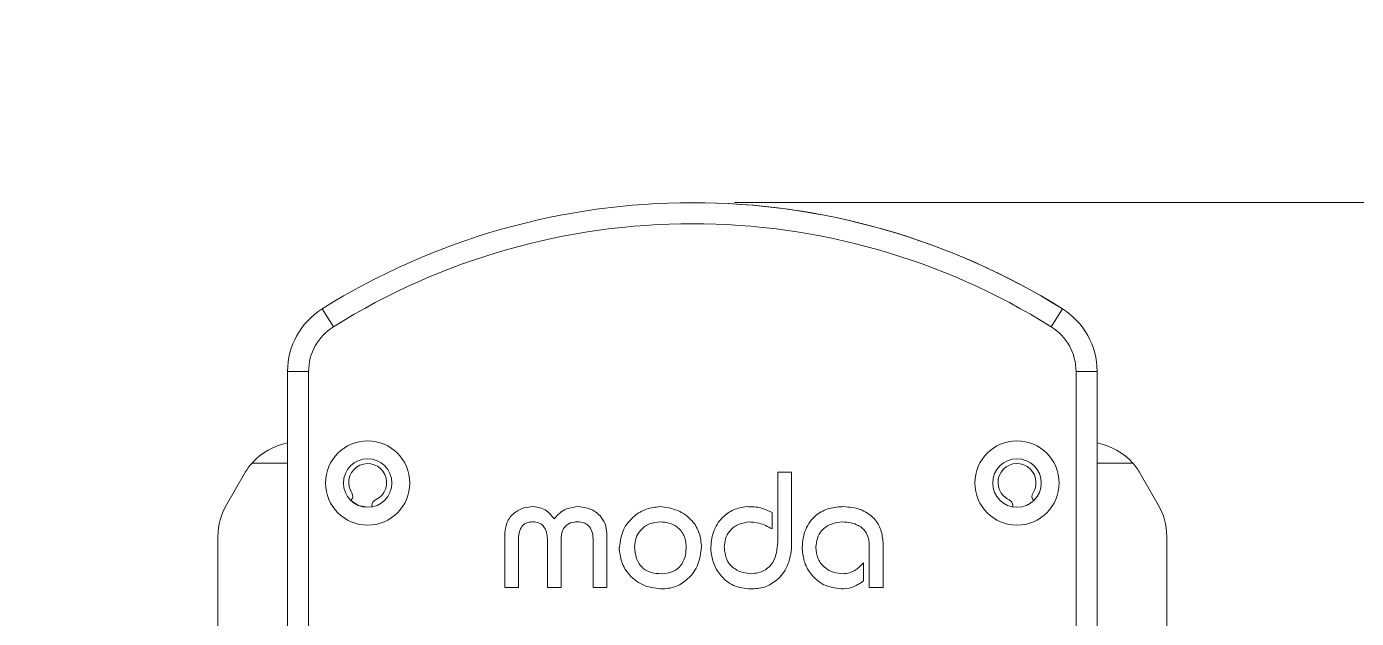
# Model space of a CAD drawing. Header units: inches. Extents: x 0.54 to 10.46, y 0.74 to 7.76.
# Drawn here: x 7.881 to 8.985, y 5.358 to 5.849 of the extents above; entities that cross this region are included whole.
import ezdxf

# ---------------------------------------------------------------- set-up
doc = ezdxf.new("R2010")
doc.units = ezdxf.units.IN
doc.header["$MEASUREMENT"] = 0
doc.layers.add('BG', color=7, linetype='Continuous')
doc.layers.add('MCG-INT-4FT', color=7, linetype='Continuous')

# ---------------------------------------------------------------- blocks, each defined once
blk = doc.blocks.new('block 2')
at = {"layer": 'BG', "true_color": 0xffffff}
h = blk.add_hatch(color=7, dxfattribs=at)
h.dxf.hatch_style = 2
edge = h.paths.add_edge_path()
edge.add_spline(control_points=[(10.296, 0.9061), (10.296, 0.9061), (0.8711, 0.9061), (0.8711, 0.9061), (0.8702, 0.9061), (0.8694, 0.9069), (0.8694, 0.9079), (0.8694, 0.9079), (0.8694, 7.5922), (0.8694, 7.5922), (0.8694, 7.5931), (0.8702, 7.5939), (0.8711, 7.5939), (0.8711, 7.5939), (10.296, 7.5939), (10.296, 7.5939), (10.297, 7.5939), (10.2977, 7.5931), (10.2977, 7.5922), (10.2977, 7.5922), (10.2977, 0.9079), (10.2977, 0.9079), (10.2977, 0.9069), (10.297, 0.9061), (10.296, 0.9061)], knot_values=[0, 0, 0, 0, 1, 1, 1, 2, 2, 2, 3, 3, 3, 4, 4, 4, 5, 5, 5, 6, 6, 6, 7, 7, 7, 8, 8, 8, 8], degree=3, periodic=1)
h.paths.add_polyline_path([(0.8729, 0.9096), (10.2943, 0.9096), (10.2943, 7.5904), (0.8729, 7.5904)])
at = {"layer": 'BG', "lineweight": 0}
blk.add_open_spline([(10.296, 0.9061), (10.296, 0.9061), (0.8711, 0.9061), (0.8711, 0.9061), (0.8702, 0.9061), (0.8694, 0.9069), (0.8694, 0.9079), (0.8694, 0.9079), (0.8694, 7.5922), (0.8694, 7.5922), (0.8694, 7.5931), (0.8702, 7.5939), (0.8711, 7.5939), (0.8711, 7.5939), (10.296, 7.5939), (10.296, 7.5939), (10.297, 7.5939), (10.2977, 7.5931), (10.2977, 7.5922), (10.2977, 7.5922), (10.2977, 0.9079), (10.2977, 0.9079), (10.2977, 0.9069), (10.297, 0.9061), (10.296, 0.9061)], degree=3, knots=[0, 0, 0, 0, 1, 1, 1, 2, 2, 2, 3, 3, 3, 4, 4, 4, 5, 5, 5, 6, 6, 6, 7, 7, 7, 8, 8, 8, 8], dxfattribs=at)
blk = doc.blocks.new('block 62')
at = {"layer": 'BG', "true_color": 0xffffff}
h = blk.add_hatch(color=7, dxfattribs=at)
h.dxf.hatch_style = 2
edge = h.paths.add_edge_path()
edge.add_spline(control_points=[(10.4631, 0.739), (10.4631, 0.739), (0.5369, 0.739), (0.5369, 0.739), (0.5359, 0.739), (0.5352, 0.7398), (0.5352, 0.7407), (0.5352, 0.7407), (0.5352, 7.7593), (0.5352, 7.7593), (0.5352, 7.7602), (0.5359, 7.761), (0.5369, 7.761), (0.5369, 7.761), (10.4631, 7.761), (10.4631, 7.761), (10.4641, 7.761), (10.4648, 7.7602), (10.4648, 7.7593), (10.4648, 7.7593), (10.4648, 0.7407), (10.4648, 0.7407), (10.4648, 0.7398), (10.4641, 0.739), (10.4631, 0.739)], knot_values=[0, 0, 0, 0, 1, 1, 1, 2, 2, 2, 3, 3, 3, 4, 4, 4, 5, 5, 5, 6, 6, 6, 7, 7, 7, 8, 8, 8, 8], degree=3, periodic=1)
h.paths.add_polyline_path([(0.5386, 0.7425), (10.4614, 0.7425), (10.4614, 7.7575), (0.5386, 7.7575)])
at = {"layer": 'BG', "lineweight": 0}
blk.add_open_spline([(10.4631, 0.739), (10.4631, 0.739), (0.5369, 0.739), (0.5369, 0.739), (0.5359, 0.739), (0.5352, 0.7398), (0.5352, 0.7407), (0.5352, 0.7407), (0.5352, 7.7593), (0.5352, 7.7593), (0.5352, 7.7602), (0.5359, 7.761), (0.5369, 7.761), (0.5369, 7.761), (10.4631, 7.761), (10.4631, 7.761), (10.4641, 7.761), (10.4648, 7.7602), (10.4648, 7.7593), (10.4648, 7.7593), (10.4648, 0.7407), (10.4648, 0.7407), (10.4648, 0.7398), (10.4641, 0.739), (10.4631, 0.739)], degree=3, knots=[0, 0, 0, 0, 1, 1, 1, 2, 2, 2, 3, 3, 3, 4, 4, 4, 5, 5, 5, 6, 6, 6, 7, 7, 7, 8, 8, 8, 8], dxfattribs=at)
blk = doc.blocks.new('block 148')
at = {"layer": 'MCG-INT-4FT', "color": 7, "lineweight": 5, "true_color": 0xffffff}
blk.add_lwpolyline([(8.7695, 5.4868), (8.799, 5.4868)], dxfattribs=at)
blk = doc.blocks.new('block 149')
at = {"layer": 'MCG-INT-4FT', "color": 7, "lineweight": 5, "true_color": 0xffffff}
blk.add_open_spline([(8.8053, 5.478), (8.8035, 5.4812), (8.8014, 5.4841), (8.799, 5.4868)], degree=3, dxfattribs=at)
blk = doc.blocks.new('block 150')
at = {"layer": 'MCG-INT-4FT', "color": 7, "lineweight": 5, "true_color": 0xffffff}
blk.add_lwpolyline([(8.8053, 5.478), (8.8202, 5.4522)], dxfattribs=at)
blk = doc.blocks.new('block 151')
at = {"layer": 'MCG-INT-4FT', "color": 7, "lineweight": 5, "true_color": 0xffffff}
blk.add_open_spline([(8.8272, 5.426), (8.8272, 5.4352), (8.8248, 5.4443), (8.8202, 5.4522)], degree=3, dxfattribs=at)
blk = doc.blocks.new('block 152')
at = {"layer": 'MCG-INT-4FT', "color": 7, "lineweight": 5, "true_color": 0xffffff}
blk.add_lwpolyline([(8.8272, 5.426), (8.8272, 5.1799)], dxfattribs=at)
blk = doc.blocks.new('block 155')
at = {"layer": 'MCG-INT-4FT', "color": 7, "lineweight": 5, "true_color": 0xffffff}
blk.add_lwpolyline([(8.0401, 5.1799), (8.0401, 5.426)], dxfattribs=at)
blk = doc.blocks.new('block 156')
at = {"layer": 'MCG-INT-4FT', "color": 7, "lineweight": 5, "true_color": 0xffffff}
blk.add_open_spline([(8.0472, 5.4522), (8.0426, 5.4443), (8.0401, 5.4352), (8.0401, 5.426)], degree=3, dxfattribs=at)
blk = doc.blocks.new('block 157')
at = {"layer": 'MCG-INT-4FT', "color": 7, "lineweight": 5, "true_color": 0xffffff}
blk.add_lwpolyline([(8.0472, 5.4522), (8.062, 5.478)], dxfattribs=at)
blk = doc.blocks.new('block 158')
at = {"layer": 'MCG-INT-4FT', "color": 7, "lineweight": 5, "true_color": 0xffffff}
blk.add_open_spline([(8.0684, 5.4868), (8.066, 5.4841), (8.0639, 5.4812), (8.062, 5.478)], degree=3, dxfattribs=at)
blk = doc.blocks.new('block 159')
at = {"layer": 'MCG-INT-4FT', "color": 7, "lineweight": 5, "true_color": 0xffffff}
blk.add_lwpolyline([(8.0684, 5.4868), (8.0979, 5.4868)], dxfattribs=at)
blk = doc.blocks.new('block 160')
at = {"layer": 'MCG-INT-4FT', "color": 7, "lineweight": 5, "true_color": 0xffffff}
blk.add_open_spline([(8.799, 5.4868), (8.7912, 5.4954), (8.7809, 5.5012), (8.7695, 5.5034)], degree=3, dxfattribs=at)
blk = doc.blocks.new('block 161')
at = {"layer": 'MCG-INT-4FT', "color": 7, "lineweight": 5, "true_color": 0xffffff}
blk.add_open_spline([(8.0979, 5.5034), (8.0865, 5.5012), (8.0761, 5.4954), (8.0684, 5.4868)], degree=3, dxfattribs=at)
blk = doc.blocks.new('block 326')
at = {"layer": 'MCG-INT-4FT', "color": 7, "lineweight": 5, "true_color": 0xffffff}
blk.add_lwpolyline([(8.5805, 5.3835), (8.5805, 5.4207)], dxfattribs=at)
blk = doc.blocks.new('block 327')
at = {"layer": 'MCG-INT-4FT', "color": 7, "lineweight": 5, "true_color": 0xffffff}
blk.add_open_spline([(8.5805, 5.4207), (8.5799, 5.4236), (8.5793, 5.4265), (8.5779, 5.4289), (8.5764, 5.4314), (8.5741, 5.4335), (8.5715, 5.4349), (8.5675, 5.437), (8.5629, 5.4375), (8.5583, 5.438)], degree=3, knots=[0, 0, 0, 0, 1, 1, 1, 2, 2, 2, 3, 3, 3, 3], dxfattribs=at)
blk = doc.blocks.new('block 328')
at = {"layer": 'MCG-INT-4FT', "color": 7, "lineweight": 5, "true_color": 0xffffff}
blk.add_open_spline([(8.5362, 5.417), (8.5365, 5.4137), (8.5368, 5.4104), (8.5381, 5.4074), (8.5393, 5.4045), (8.5415, 5.4018), (8.5441, 5.3998), (8.5461, 5.3982), (8.5484, 5.3969), (8.5508, 5.3962), (8.5532, 5.3954), (8.5558, 5.3952), (8.5584, 5.3949)], degree=3, knots=[0, 0, 0, 0, 1, 1, 1, 2, 2, 2, 3, 3, 3, 4, 4, 4, 4], dxfattribs=at)
blk = doc.blocks.new('block 329')
at = {"layer": 'MCG-INT-4FT', "color": 7, "lineweight": 5, "true_color": 0xffffff}
blk.add_open_spline([(8.5584, 5.3949), (8.5603, 5.3951), (8.5622, 5.3952), (8.564, 5.3957), (8.5658, 5.3962), (8.5676, 5.3971), (8.5691, 5.3981), (8.5716, 5.3998), (8.5737, 5.4019), (8.5757, 5.4041)], degree=3, knots=[0, 0, 0, 0, 1, 1, 1, 2, 2, 2, 3, 3, 3, 3], dxfattribs=at)
blk = doc.blocks.new('block 330')
at = {"layer": 'MCG-INT-4FT', "color": 7, "lineweight": 5, "true_color": 0xffffff}
blk.add_lwpolyline([(8.5757, 5.4041), (8.5757, 5.389)], dxfattribs=at)
blk = doc.blocks.new('block 331')
at = {"layer": 'MCG-INT-4FT', "color": 7, "lineweight": 5, "true_color": 0xffffff}
blk.add_open_spline([(8.5757, 5.389), (8.5726, 5.3869), (8.5694, 5.3847), (8.5659, 5.3836), (8.5631, 5.3827), (8.5601, 5.3825), (8.5571, 5.3823)], degree=3, knots=[0, 0, 0, 0, 1, 1, 1, 2, 2, 2, 2], dxfattribs=at)
blk = doc.blocks.new('block 332')
at = {"layer": 'MCG-INT-4FT', "color": 7, "lineweight": 5, "true_color": 0xffffff}
blk.add_open_spline([(8.5571, 5.3823), (8.5522, 5.383), (8.5473, 5.3837), (8.5429, 5.3858), (8.5386, 5.3879), (8.5348, 5.3913), (8.5318, 5.3953), (8.5294, 5.3984), (8.5275, 5.4019), (8.5265, 5.4055), (8.5254, 5.4092), (8.5251, 5.4131), (8.5248, 5.417)], degree=3, knots=[0, 0, 0, 0, 1, 1, 1, 2, 2, 2, 3, 3, 3, 4, 4, 4, 4], dxfattribs=at)
blk = doc.blocks.new('block 333')
at = {"layer": 'MCG-INT-4FT', "color": 7, "lineweight": 5, "true_color": 0xffffff}
blk.add_open_spline([(8.5248, 5.417), (8.5253, 5.4221), (8.5258, 5.4271), (8.5277, 5.4317), (8.5296, 5.4363), (8.5328, 5.4405), (8.5368, 5.4437), (8.54, 5.4461), (8.5436, 5.448), (8.5474, 5.4491), (8.5511, 5.4501), (8.5551, 5.4504), (8.5591, 5.4506)], degree=3, knots=[0, 0, 0, 0, 1, 1, 1, 2, 2, 2, 3, 3, 3, 4, 4, 4, 4], dxfattribs=at)
blk = doc.blocks.new('block 334')
at = {"layer": 'MCG-INT-4FT', "color": 7, "lineweight": 5, "true_color": 0xffffff}
blk.add_open_spline([(8.5591, 5.4506), (8.5638, 5.4502), (8.5685, 5.4498), (8.5728, 5.4483), (8.5772, 5.4468), (8.5812, 5.4441), (8.5844, 5.4407), (8.5869, 5.4379), (8.5889, 5.4347), (8.59, 5.4313), (8.5912, 5.4278), (8.5915, 5.4242), (8.5919, 5.4205)], degree=3, knots=[0, 0, 0, 0, 1, 1, 1, 2, 2, 2, 3, 3, 3, 4, 4, 4, 4], dxfattribs=at)
blk = doc.blocks.new('block 335')
at = {"layer": 'MCG-INT-4FT', "color": 7, "lineweight": 5, "true_color": 0xffffff}
blk.add_lwpolyline([(8.5919, 5.4205), (8.5919, 5.3835)], dxfattribs=at)
blk = doc.blocks.new('block 336')
at = {"layer": 'MCG-INT-4FT', "color": 7, "lineweight": 5, "true_color": 0xffffff}
blk.add_lwpolyline([(8.5919, 5.3835), (8.5805, 5.3835)], dxfattribs=at)
blk = doc.blocks.new('block 337')
at = {"layer": 'MCG-INT-4FT', "color": 7, "lineweight": 5, "true_color": 0xffffff}
blk.add_open_spline([(8.5583, 5.438), (8.5551, 5.4376), (8.5519, 5.4372), (8.549, 5.4361), (8.546, 5.435), (8.5433, 5.4331), (8.5412, 5.4308), (8.5395, 5.4289), (8.5381, 5.4267), (8.5374, 5.4243), (8.5366, 5.422), (8.5364, 5.4195), (8.5362, 5.417)], degree=3, knots=[0, 0, 0, 0, 1, 1, 1, 2, 2, 2, 3, 3, 3, 4, 4, 4, 4], dxfattribs=at)
blk = doc.blocks.new('block 338')
at = {"layer": 'MCG-INT-4FT', "color": 7, "lineweight": 5, "true_color": 0xffffff}
blk.add_open_spline([(8.5159, 5.4152), (8.5151, 5.4103), (8.5143, 5.4055), (8.5123, 5.4011), (8.5104, 5.3967), (8.5072, 5.3927), (8.5034, 5.3896), (8.5004, 5.3871), (8.497, 5.3851), (8.4934, 5.3839), (8.4898, 5.3828), (8.4859, 5.3825), (8.482, 5.3823)], degree=3, knots=[0, 0, 0, 0, 1, 1, 1, 2, 2, 2, 3, 3, 3, 4, 4, 4, 4], dxfattribs=at)
blk = doc.blocks.new('block 339')
at = {"layer": 'MCG-INT-4FT', "color": 7, "lineweight": 5, "true_color": 0xffffff}
blk.add_open_spline([(8.482, 5.3823), (8.4772, 5.3828), (8.4723, 5.3834), (8.4679, 5.3853), (8.4636, 5.3872), (8.4597, 5.3904), (8.4567, 5.3942), (8.4543, 5.3972), (8.4524, 5.4006), (8.4512, 5.4042), (8.45, 5.4077), (8.4494, 5.4115), (8.4489, 5.4153)], degree=3, knots=[0, 0, 0, 0, 1, 1, 1, 2, 2, 2, 3, 3, 3, 4, 4, 4, 4], dxfattribs=at)
blk = doc.blocks.new('block 340')
at = {"layer": 'MCG-INT-4FT', "color": 7, "lineweight": 5, "true_color": 0xffffff}
blk.add_open_spline([(8.4489, 5.4153), (8.4492, 5.4201), (8.4496, 5.4249), (8.4511, 5.4294), (8.4527, 5.4339), (8.4553, 5.438), (8.4587, 5.4415), (8.4614, 5.4442), (8.4645, 5.4465), (8.4679, 5.4479), (8.4713, 5.4494), (8.475, 5.45), (8.4788, 5.4506)], degree=3, knots=[0, 0, 0, 0, 1, 1, 1, 2, 2, 2, 3, 3, 3, 4, 4, 4, 4], dxfattribs=at)
blk = doc.blocks.new('block 341')
at = {"layer": 'MCG-INT-4FT', "color": 7, "lineweight": 5, "true_color": 0xffffff}
blk.add_open_spline([(8.4788, 5.4506), (8.4829, 5.4505), (8.4871, 5.4505), (8.491, 5.4494), (8.494, 5.4485), (8.4969, 5.4471), (8.4998, 5.4457)], degree=3, knots=[0, 0, 0, 0, 1, 1, 1, 2, 2, 2, 2], dxfattribs=at)
blk = doc.blocks.new('block 342')
at = {"layer": 'MCG-INT-4FT', "color": 7, "lineweight": 5, "true_color": 0xffffff}
blk.add_lwpolyline([(8.4998, 5.4457), (8.4998, 5.4321)], dxfattribs=at)
blk = doc.blocks.new('block 343')
at = {"layer": 'MCG-INT-4FT', "color": 7, "lineweight": 5, "true_color": 0xffffff}
blk.add_open_spline([(8.4998, 5.4321), (8.4963, 5.434), (8.4928, 5.4359), (8.4891, 5.4368), (8.4861, 5.4376), (8.483, 5.4378), (8.4799, 5.438)], degree=3, knots=[0, 0, 0, 0, 1, 1, 1, 2, 2, 2, 2], dxfattribs=at)
blk = doc.blocks.new('block 344')
at = {"layer": 'MCG-INT-4FT', "color": 7, "lineweight": 5, "true_color": 0xffffff}
blk.add_open_spline([(8.4799, 5.438), (8.477, 5.4374), (8.4741, 5.4368), (8.4714, 5.4355), (8.4687, 5.4343), (8.4663, 5.4324), (8.4645, 5.43), (8.463, 5.4282), (8.4619, 5.4261), (8.4612, 5.4239), (8.4606, 5.4216), (8.4604, 5.4193), (8.4602, 5.417)], degree=3, knots=[0, 0, 0, 0, 1, 1, 1, 2, 2, 2, 3, 3, 3, 4, 4, 4, 4], dxfattribs=at)
blk = doc.blocks.new('block 345')
at = {"layer": 'MCG-INT-4FT', "color": 7, "lineweight": 5, "true_color": 0xffffff}
blk.add_open_spline([(8.4602, 5.417), (8.4603, 5.4164), (8.4603, 5.4159), (8.4603, 5.4154), (8.4603, 5.415), (8.4603, 5.4146), (8.4604, 5.4142)], degree=3, knots=[0, 0, 0, 0, 1, 1, 1, 2, 2, 2, 2], dxfattribs=at)
blk = doc.blocks.new('block 346')
at = {"layer": 'MCG-INT-4FT', "color": 7, "lineweight": 5, "true_color": 0xffffff}
blk.add_open_spline([(8.4604, 5.4142), (8.4609, 5.4112), (8.4615, 5.4081), (8.4629, 5.4055), (8.4643, 5.4028), (8.4666, 5.4005), (8.4691, 5.3989), (8.4712, 5.3975), (8.4734, 5.3965), (8.4757, 5.396), (8.478, 5.3954), (8.4804, 5.3951), (8.4828, 5.3949)], degree=3, knots=[0, 0, 0, 0, 1, 1, 1, 2, 2, 2, 3, 3, 3, 4, 4, 4, 4], dxfattribs=at)
blk = doc.blocks.new('block 347')
at = {"layer": 'MCG-INT-4FT', "color": 7, "lineweight": 5, "true_color": 0xffffff}
blk.add_open_spline([(8.4828, 5.3949), (8.4864, 5.3954), (8.49, 5.3959), (8.4931, 5.3975), (8.4962, 5.3991), (8.4988, 5.4018), (8.5006, 5.4049), (8.5034, 5.4097), (8.504, 5.4153), (8.5045, 5.421)], degree=3, knots=[0, 0, 0, 0, 1, 1, 1, 2, 2, 2, 3, 3, 3, 3], dxfattribs=at)
blk = doc.blocks.new('block 348')
at = {"layer": 'MCG-INT-4FT', "color": 7, "lineweight": 5, "true_color": 0xffffff}
blk.add_lwpolyline([(8.5045, 5.4791), (8.5159, 5.4791)], dxfattribs=at)
blk = doc.blocks.new('block 349')
at = {"layer": 'MCG-INT-4FT', "color": 7, "lineweight": 5, "true_color": 0xffffff}
blk.add_lwpolyline([(8.5045, 5.421), (8.5045, 5.4791)], dxfattribs=at)
blk = doc.blocks.new('block 350')
at = {"layer": 'MCG-INT-4FT', "color": 7, "lineweight": 5, "true_color": 0xffffff}
blk.add_lwpolyline([(8.5159, 5.4791), (8.5159, 5.4152)], dxfattribs=at)
blk = doc.blocks.new('block 351')
at = {"layer": 'MCG-INT-4FT', "color": 7, "lineweight": 5, "true_color": 0xffffff}
blk.add_open_spline([(8.3856, 5.4175), (8.3859, 5.4142), (8.3862, 5.4108), (8.3874, 5.4077), (8.3885, 5.4045), (8.3904, 5.4016), (8.3929, 5.3994), (8.3949, 5.3977), (8.3974, 5.3965), (8.3999, 5.3959), (8.4024, 5.3952), (8.4051, 5.3951), (8.4077, 5.3949)], degree=3, knots=[0, 0, 0, 0, 1, 1, 1, 2, 2, 2, 3, 3, 3, 4, 4, 4, 4], dxfattribs=at)
blk = doc.blocks.new('block 352')
at = {"layer": 'MCG-INT-4FT', "color": 7, "lineweight": 5, "true_color": 0xffffff}
blk.add_open_spline([(8.4077, 5.3949), (8.411, 5.3952), (8.4144, 5.3955), (8.4174, 5.3967), (8.4204, 5.398), (8.4231, 5.4003), (8.4249, 5.403), (8.4264, 5.4052), (8.4273, 5.4077), (8.4279, 5.4102), (8.4284, 5.4128), (8.4285, 5.4154), (8.4286, 5.418)], degree=3, knots=[0, 0, 0, 0, 1, 1, 1, 2, 2, 2, 3, 3, 3, 4, 4, 4, 4], dxfattribs=at)
blk = doc.blocks.new('block 353')
at = {"layer": 'MCG-INT-4FT', "color": 7, "lineweight": 5, "true_color": 0xffffff}
blk.add_open_spline([(8.4072, 5.438), (8.4041, 5.4377), (8.4009, 5.4374), (8.3981, 5.4363), (8.3953, 5.4352), (8.3927, 5.4332), (8.3906, 5.4309), (8.389, 5.429), (8.3878, 5.4269), (8.387, 5.4246), (8.3862, 5.4223), (8.3859, 5.4199), (8.3856, 5.4175)], degree=3, knots=[0, 0, 0, 0, 1, 1, 1, 2, 2, 2, 3, 3, 3, 4, 4, 4, 4], dxfattribs=at)
blk = doc.blocks.new('block 354')
at = {"layer": 'MCG-INT-4FT', "color": 7, "lineweight": 5, "true_color": 0xffffff}
blk.add_open_spline([(8.3732, 5.4172), (8.3739, 5.4221), (8.3746, 5.427), (8.3766, 5.4314), (8.3786, 5.4358), (8.3819, 5.4396), (8.3857, 5.4428), (8.3887, 5.4452), (8.3921, 5.4473), (8.3957, 5.4485), (8.3992, 5.4497), (8.4031, 5.4502), (8.4069, 5.4506)], degree=3, knots=[0, 0, 0, 0, 1, 1, 1, 2, 2, 2, 3, 3, 3, 4, 4, 4, 4], dxfattribs=at)
blk = doc.blocks.new('block 355')
at = {"layer": 'MCG-INT-4FT', "color": 7, "lineweight": 5, "true_color": 0xffffff}
blk.add_open_spline([(8.4069, 5.4506), (8.4119, 5.45), (8.4169, 5.4493), (8.4215, 5.4474), (8.426, 5.4455), (8.4302, 5.4424), (8.4335, 5.4387), (8.4361, 5.4357), (8.4382, 5.4322), (8.4394, 5.4286), (8.4406, 5.4249), (8.4409, 5.4209), (8.4413, 5.417)], degree=3, knots=[0, 0, 0, 0, 1, 1, 1, 2, 2, 2, 3, 3, 3, 4, 4, 4, 4], dxfattribs=at)
blk = doc.blocks.new('block 356')
at = {"layer": 'MCG-INT-4FT', "color": 7, "lineweight": 5, "true_color": 0xffffff}
blk.add_open_spline([(8.4413, 5.417), (8.4406, 5.4121), (8.44, 5.4073), (8.4383, 5.4028), (8.4365, 5.3983), (8.4336, 5.3942), (8.43, 5.3909), (8.4272, 5.3882), (8.424, 5.386), (8.4205, 5.3846), (8.417, 5.3832), (8.4132, 5.3827), (8.4093, 5.3823)], degree=3, knots=[0, 0, 0, 0, 1, 1, 1, 2, 2, 2, 3, 3, 3, 4, 4, 4, 4], dxfattribs=at)
blk = doc.blocks.new('block 357')
at = {"layer": 'MCG-INT-4FT', "color": 7, "lineweight": 5, "true_color": 0xffffff}
blk.add_open_spline([(8.4093, 5.3823), (8.4041, 5.3828), (8.3989, 5.3833), (8.3941, 5.3851), (8.3893, 5.387), (8.3849, 5.3902), (8.3814, 5.3941), (8.3787, 5.3973), (8.3765, 5.4008), (8.3752, 5.4046), (8.3738, 5.4085), (8.3734, 5.4126), (8.3729, 5.4167)], degree=3, knots=[0, 0, 0, 0, 1, 1, 1, 2, 2, 2, 3, 3, 3, 4, 4, 4, 4], dxfattribs=at)
blk = doc.blocks.new('block 358')
at = {"layer": 'MCG-INT-4FT', "color": 7, "lineweight": 5, "true_color": 0xffffff}
blk.add_open_spline([(8.3729, 5.4167), (8.373, 5.4168), (8.3731, 5.4168), (8.3731, 5.417), (8.3732, 5.417), (8.3732, 5.4171), (8.3732, 5.4172)], degree=3, knots=[0, 0, 0, 0, 1, 1, 1, 2, 2, 2, 2], dxfattribs=at)
blk = doc.blocks.new('block 359')
at = {"layer": 'MCG-INT-4FT', "color": 7, "lineweight": 5, "true_color": 0xffffff}
blk.add_open_spline([(8.4286, 5.418), (8.4282, 5.421), (8.4278, 5.4241), (8.4265, 5.4268), (8.4252, 5.4296), (8.4231, 5.432), (8.4207, 5.4338), (8.4187, 5.4353), (8.4166, 5.4364), (8.4143, 5.437), (8.412, 5.4376), (8.4096, 5.4378), (8.4072, 5.438)], degree=3, knots=[0, 0, 0, 0, 1, 1, 1, 2, 2, 2, 3, 3, 3, 4, 4, 4, 4], dxfattribs=at)
blk = doc.blocks.new('block 360')
at = {"layer": 'MCG-INT-4FT', "color": 7, "lineweight": 5, "true_color": 0xffffff}
blk.add_lwpolyline([(8.278, 5.3835), (8.278, 5.4287)], dxfattribs=at)
blk = doc.blocks.new('block 361')
at = {"layer": 'MCG-INT-4FT', "color": 7, "lineweight": 5, "true_color": 0xffffff}
blk.add_lwpolyline([(8.2894, 5.3835), (8.278, 5.3835)], dxfattribs=at)
blk = doc.blocks.new('block 362')
at = {"layer": 'MCG-INT-4FT', "color": 7, "lineweight": 5, "true_color": 0xffffff}
blk.add_open_spline([(8.3015, 5.438), (8.3001, 5.4379), (8.2987, 5.4378), (8.2973, 5.4374), (8.296, 5.4371), (8.2946, 5.4365), (8.2936, 5.4356), (8.2925, 5.4347), (8.2917, 5.4335), (8.2911, 5.4322), (8.2898, 5.4292), (8.2896, 5.4259), (8.2894, 5.4226)], degree=3, knots=[0, 0, 0, 0, 1, 1, 1, 2, 2, 2, 3, 3, 3, 4, 4, 4, 4], dxfattribs=at)
blk = doc.blocks.new('block 363')
at = {"layer": 'MCG-INT-4FT', "color": 7, "lineweight": 5, "true_color": 0xffffff}
blk.add_lwpolyline([(8.3628, 5.4287), (8.3628, 5.3835)], dxfattribs=at)
blk = doc.blocks.new('block 364')
at = {"layer": 'MCG-INT-4FT', "color": 7, "lineweight": 5, "true_color": 0xffffff}
blk.add_lwpolyline([(8.2894, 5.4226), (8.2894, 5.3835)], dxfattribs=at)
blk = doc.blocks.new('block 365')
at = {"layer": 'MCG-INT-4FT', "color": 7, "lineweight": 5, "true_color": 0xffffff}
blk.add_lwpolyline([(8.3248, 5.4242), (8.3248, 5.3835)], dxfattribs=at)
blk = doc.blocks.new('block 366')
at = {"layer": 'MCG-INT-4FT', "color": 7, "lineweight": 5, "true_color": 0xffffff}
blk.add_open_spline([(8.3134, 5.4234), (8.3133, 5.4254), (8.3132, 5.4274), (8.3127, 5.4293), (8.3122, 5.4312), (8.3113, 5.4331), (8.3099, 5.4346), (8.3089, 5.4357), (8.3075, 5.4367), (8.3061, 5.4372), (8.3046, 5.4377), (8.3031, 5.4378), (8.3015, 5.438)], degree=3, knots=[0, 0, 0, 0, 1, 1, 1, 2, 2, 2, 3, 3, 3, 4, 4, 4, 4], dxfattribs=at)
blk = doc.blocks.new('block 367')
at = {"layer": 'MCG-INT-4FT', "color": 7, "lineweight": 5, "true_color": 0xffffff}
blk.add_open_spline([(8.3387, 5.438), (8.3366, 5.4379), (8.3345, 5.4378), (8.3326, 5.4371), (8.3306, 5.4363), (8.3289, 5.435), (8.3276, 5.4334), (8.3266, 5.4321), (8.3259, 5.4306), (8.3255, 5.429), (8.3251, 5.4274), (8.3249, 5.4258), (8.3248, 5.4242)], degree=3, knots=[0, 0, 0, 0, 1, 1, 1, 2, 2, 2, 3, 3, 3, 4, 4, 4, 4], dxfattribs=at)
blk = doc.blocks.new('block 368')
at = {"layer": 'MCG-INT-4FT', "color": 7, "lineweight": 5, "true_color": 0xffffff}
blk.add_open_spline([(8.3017, 5.4506), (8.3037, 5.4504), (8.3056, 5.4502), (8.3075, 5.4496), (8.3094, 5.4491), (8.3112, 5.4482), (8.3128, 5.447), (8.3152, 5.4452), (8.3172, 5.4428), (8.3191, 5.4404)], degree=3, knots=[0, 0, 0, 0, 1, 1, 1, 2, 2, 2, 3, 3, 3, 3], dxfattribs=at)
blk = doc.blocks.new('block 369')
at = {"layer": 'MCG-INT-4FT', "color": 7, "lineweight": 5, "true_color": 0xffffff}
blk.add_open_spline([(8.3394, 5.4506), (8.3427, 5.4502), (8.346, 5.4498), (8.349, 5.4486), (8.352, 5.4474), (8.3548, 5.4453), (8.3571, 5.4429), (8.3589, 5.4409), (8.3604, 5.4387), (8.3613, 5.4363), (8.3622, 5.4339), (8.3625, 5.4313), (8.3628, 5.4287)], degree=3, knots=[0, 0, 0, 0, 1, 1, 1, 2, 2, 2, 3, 3, 3, 4, 4, 4, 4], dxfattribs=at)
blk = doc.blocks.new('block 370')
at = {"layer": 'MCG-INT-4FT', "color": 7, "lineweight": 5, "true_color": 0xffffff}
blk.add_open_spline([(8.3191, 5.4404), (8.3205, 5.4421), (8.3219, 5.4438), (8.3236, 5.4453), (8.3252, 5.4467), (8.3272, 5.4479), (8.3292, 5.4487), (8.3324, 5.4499), (8.3359, 5.4503), (8.3394, 5.4506)], degree=3, knots=[0, 0, 0, 0, 1, 1, 1, 2, 2, 2, 3, 3, 3, 3], dxfattribs=at)
blk = doc.blocks.new('block 371')
at = {"layer": 'MCG-INT-4FT', "color": 7, "lineweight": 5, "true_color": 0xffffff}
blk.add_lwpolyline([(8.3134, 5.3835), (8.3134, 5.4234)], dxfattribs=at)
blk = doc.blocks.new('block 372')
at = {"layer": 'MCG-INT-4FT', "color": 7, "lineweight": 5, "true_color": 0xffffff}
blk.add_lwpolyline([(8.3628, 5.3835), (8.3514, 5.3835)], dxfattribs=at)
blk = doc.blocks.new('block 373')
at = {"layer": 'MCG-INT-4FT', "color": 7, "lineweight": 5, "true_color": 0xffffff}
blk.add_lwpolyline([(8.3248, 5.3835), (8.3134, 5.3835)], dxfattribs=at)
blk = doc.blocks.new('block 374')
at = {"layer": 'MCG-INT-4FT', "color": 7, "lineweight": 5, "true_color": 0xffffff}
blk.add_open_spline([(8.3514, 5.4242), (8.3512, 5.4261), (8.351, 5.4281), (8.3504, 5.43), (8.3498, 5.4318), (8.3487, 5.4336), (8.3473, 5.435), (8.3461, 5.436), (8.3448, 5.4368), (8.3433, 5.4373), (8.3418, 5.4377), (8.3403, 5.4378), (8.3387, 5.438)], degree=3, knots=[0, 0, 0, 0, 1, 1, 1, 2, 2, 2, 3, 3, 3, 4, 4, 4, 4], dxfattribs=at)
blk = doc.blocks.new('block 375')
at = {"layer": 'MCG-INT-4FT', "color": 7, "lineweight": 5, "true_color": 0xffffff}
blk.add_lwpolyline([(8.3514, 5.3835), (8.3514, 5.4242)], dxfattribs=at)
blk = doc.blocks.new('block 376')
at = {"layer": 'MCG-INT-4FT', "color": 7, "lineweight": 5, "true_color": 0xffffff}
blk.add_open_spline([(8.278, 5.4287), (8.2785, 5.4321), (8.279, 5.4354), (8.2804, 5.4384), (8.2818, 5.4414), (8.2842, 5.444), (8.2869, 5.446), (8.289, 5.4476), (8.2914, 5.4488), (8.2939, 5.4495), (8.2964, 5.4502), (8.2991, 5.4504), (8.3017, 5.4506)], degree=3, knots=[0, 0, 0, 0, 1, 1, 1, 2, 2, 2, 3, 3, 3, 4, 4, 4, 4], dxfattribs=at)
blk = doc.blocks.new('block 377')
at = {"layer": 'MCG-INT-4FT', "color": 7, "lineweight": 5, "true_color": 0xffffff}
blk.add_open_spline([(8.7407, 5.6147), (8.5529, 5.7321), (8.3145, 5.7321), (8.1266, 5.6147)], degree=3, dxfattribs=at)
blk = doc.blocks.new('block 378')
at = {"layer": 'MCG-INT-4FT', "color": 7, "lineweight": 5, "true_color": 0xffffff}
blk.add_lwpolyline([(8.7407, 5.6147), (8.7314, 5.5998)], dxfattribs=at)
blk = doc.blocks.new('block 379')
at = {"layer": 'MCG-INT-4FT', "color": 7, "lineweight": 5, "true_color": 0xffffff}
blk.add_open_spline([(8.7314, 5.5998), (8.5493, 5.7138), (8.3181, 5.7138), (8.1359, 5.5998)], degree=3, dxfattribs=at)
blk = doc.blocks.new('block 380')
at = {"layer": 'MCG-INT-4FT', "color": 7, "lineweight": 5, "true_color": 0xffffff}
blk.add_lwpolyline([(8.1266, 5.6147), (8.1359, 5.5998)], dxfattribs=at)
blk = doc.blocks.new('block 381')
at = {"layer": 'MCG-INT-4FT', "color": 7, "lineweight": 5, "true_color": 0xffffff}
blk.add_open_spline([(8.1293, 5.4702), (8.1293, 5.4895), (8.145, 5.5052), (8.1643, 5.5052), (8.1836, 5.5052), (8.1993, 5.4895), (8.1993, 5.4702), (8.1993, 5.4509), (8.1836, 5.4352), (8.1643, 5.4352), (8.145, 5.4352), (8.1293, 5.4509), (8.1293, 5.4702), (8.1293, 5.4702), (8.1293, 5.4702), (8.1293, 5.4702)], degree=3, knots=[0, 0, 0, 0, 1, 1, 1, 2, 2, 2, 3, 3, 3, 4, 4, 4, 5, 5, 5, 5], dxfattribs=at)
blk = doc.blocks.new('block 382')
at = {"layer": 'MCG-INT-4FT', "color": 7, "lineweight": 5, "true_color": 0xffffff}
blk.add_open_spline([(8.1359, 5.5998), (8.1231, 5.5918), (8.1153, 5.5778), (8.1153, 5.5628)], degree=3, dxfattribs=at)
blk = doc.blocks.new('block 383')
at = {"layer": 'MCG-INT-4FT', "color": 7, "lineweight": 5, "true_color": 0xffffff}
blk.add_open_spline([(8.752, 5.5628), (8.752, 5.5778), (8.7442, 5.5918), (8.7314, 5.5998)], degree=3, dxfattribs=at)
blk = doc.blocks.new('block 384')
at = {"layer": 'MCG-INT-4FT', "color": 7, "lineweight": 5, "true_color": 0xffffff}
blk.add_lwpolyline([(8.752, 5.2393), (8.752, 5.5628)], dxfattribs=at)
blk = doc.blocks.new('block 388')
at = {"layer": 'MCG-INT-4FT', "color": 7, "lineweight": 5, "true_color": 0xffffff}
blk.add_lwpolyline([(8.1153, 5.5628), (8.1153, 5.2393)], dxfattribs=at)
blk = doc.blocks.new('block 389')
at = {"layer": 'MCG-INT-4FT', "color": 7, "lineweight": 5, "true_color": 0xffffff}
blk.add_open_spline([(8.6681, 5.4702), (8.6681, 5.4895), (8.6837, 5.5052), (8.703, 5.5052), (8.7224, 5.5052), (8.738, 5.4895), (8.738, 5.4702), (8.738, 5.4509), (8.7224, 5.4352), (8.703, 5.4352), (8.6837, 5.4352), (8.6681, 5.4509), (8.6681, 5.4702), (8.6681, 5.4702), (8.6681, 5.4702), (8.6681, 5.4702)], degree=3, knots=[0, 0, 0, 0, 1, 1, 1, 2, 2, 2, 3, 3, 3, 4, 4, 4, 5, 5, 5, 5], dxfattribs=at)
blk = doc.blocks.new('block 390')
at = {"layer": 'MCG-INT-4FT', "color": 7, "lineweight": 5, "true_color": 0xffffff}
blk.add_open_spline([(8.7695, 5.5628), (8.7695, 5.5839), (8.7586, 5.6035), (8.7407, 5.6147)], degree=3, dxfattribs=at)
blk = doc.blocks.new('block 391')
at = {"layer": 'MCG-INT-4FT', "color": 7, "lineweight": 5, "true_color": 0xffffff}
blk.add_lwpolyline([(8.7695, 5.5628), (8.752, 5.5628)], dxfattribs=at)
blk = doc.blocks.new('block 392')
at = {"layer": 'MCG-INT-4FT', "color": 7, "lineweight": 5, "true_color": 0xffffff}
blk.add_lwpolyline([(8.7695, 5.5628), (8.7695, 5.2393)], dxfattribs=at)
blk = doc.blocks.new('block 394')
at = {"layer": 'MCG-INT-4FT', "color": 7, "lineweight": 5, "true_color": 0xffffff}
blk.add_lwpolyline([(8.1153, 5.5628), (8.0979, 5.5628)], dxfattribs=at)
blk = doc.blocks.new('block 395')
at = {"layer": 'MCG-INT-4FT', "color": 7, "lineweight": 5, "true_color": 0xffffff}
blk.add_open_spline([(8.1266, 5.6147), (8.1087, 5.6035), (8.0979, 5.5839), (8.0979, 5.5628)], degree=3, dxfattribs=at)
blk = doc.blocks.new('block 401')
at = {"layer": 'MCG-INT-4FT', "color": 7, "lineweight": 5, "true_color": 0xffffff}
blk.add_lwpolyline([(8.0979, 5.2393), (8.0979, 5.5628)], dxfattribs=at)
blk = doc.blocks.new('block 403')
at = {"layer": 'MCG-INT-4FT', "color": 7, "lineweight": 5, "true_color": 0xffffff}
blk.add_open_spline([(8.6829, 5.4702), (8.6829, 5.4813), (8.6919, 5.4903), (8.703, 5.4903), (8.7141, 5.4903), (8.7232, 5.4813), (8.7232, 5.4702), (8.7232, 5.4591), (8.7141, 5.4501), (8.703, 5.4501), (8.6919, 5.4501), (8.6829, 5.4591), (8.6829, 5.4702), (8.6829, 5.4702), (8.6829, 5.4702), (8.6829, 5.4702)], degree=3, knots=[0, 0, 0, 0, 1, 1, 1, 2, 2, 2, 3, 3, 3, 4, 4, 4, 5, 5, 5, 5], dxfattribs=at)
blk = doc.blocks.new('block 404')
at = {"layer": 'MCG-INT-4FT', "color": 7, "lineweight": 5, "true_color": 0xffffff}
blk.add_open_spline([(8.1442, 5.4702), (8.1442, 5.4813), (8.1532, 5.4903), (8.1643, 5.4903), (8.1754, 5.4903), (8.1844, 5.4813), (8.1844, 5.4702), (8.1844, 5.4591), (8.1754, 5.4501), (8.1643, 5.4501), (8.1532, 5.4501), (8.1442, 5.4591), (8.1442, 5.4702), (8.1442, 5.4702), (8.1442, 5.4702), (8.1442, 5.4702)], degree=3, knots=[0, 0, 0, 0, 1, 1, 1, 2, 2, 2, 3, 3, 3, 4, 4, 4, 5, 5, 5, 5], dxfattribs=at)
blk = doc.blocks.new('block 433')
at = {"layer": 'MCG-INT-4FT', "color": 7, "lineweight": 5, "true_color": 0xffffff}
blk.add_open_spline([(8.7407, 5.6147), (8.6487, 5.6722), (8.5423, 5.7028), (8.4338, 5.7028)], degree=3, dxfattribs=at)
blk = doc.blocks.new('block 434')
at = {"layer": 'MCG-INT-4FT', "color": 7, "lineweight": 5, "true_color": 0xffffff}
blk.add_open_spline([(8.7695, 5.5628), (8.7695, 5.5839), (8.7586, 5.6035), (8.7407, 5.6147)], degree=3, dxfattribs=at)
blk = doc.blocks.new('block 435')
at = {"layer": 'MCG-INT-4FT', "color": 7, "lineweight": 5, "true_color": 0xffffff}
blk.add_lwpolyline([(8.7695, 5.5034), (8.7695, 5.5628)], dxfattribs=at)
blk = doc.blocks.new('block 436')
at = {"layer": 'MCG-INT-4FT', "color": 7, "lineweight": 5, "true_color": 0xffffff}
blk.add_lwpolyline([(8.703, 5.4501), (8.6995, 5.4504)], dxfattribs=at)
blk = doc.blocks.new('block 437')
at = {"layer": 'MCG-INT-4FT', "color": 7, "lineweight": 5, "true_color": 0xffffff}
blk.add_lwpolyline([(8.1643, 5.4501), (8.1566, 5.4516), (8.1504, 5.4556)], dxfattribs=at)
blk = doc.blocks.new('block 440')
at = {"layer": 'MCG-INT-4FT', "color": 7, "lineweight": 5, "true_color": 0xffffff}
blk.add_open_spline([(8.7163, 5.4621), (8.7149, 5.4601), (8.7152, 5.4574), (8.7169, 5.4556)], degree=3, dxfattribs=at)
blk = doc.blocks.new('block 441')
at = {"layer": 'MCG-INT-4FT', "color": 7, "lineweight": 5, "true_color": 0xffffff}
blk.add_open_spline([(8.7163, 5.4621), (8.721, 5.4694), (8.7188, 5.4792), (8.7115, 5.4839), (8.7042, 5.4886), (8.6945, 5.4864), (8.6898, 5.4791), (8.6851, 5.4718), (8.6872, 5.4621), (8.6945, 5.4574), (8.6951, 5.457), (8.6958, 5.4566), (8.6965, 5.4563)], degree=3, knots=[0, 0, 0, 0, 1, 1, 1, 2, 2, 2, 3, 3, 3, 4, 4, 4, 4], dxfattribs=at)
blk = doc.blocks.new('block 442')
at = {"layer": 'MCG-INT-4FT', "color": 7, "lineweight": 5, "true_color": 0xffffff}
blk.add_open_spline([(8.6995, 5.4515), (8.6995, 5.4536), (8.6983, 5.4555), (8.6965, 5.4563)], degree=3, dxfattribs=at)
blk = doc.blocks.new('block 443')
at = {"layer": 'MCG-INT-4FT', "color": 7, "lineweight": 5, "true_color": 0xffffff}
blk.add_lwpolyline([(8.6995, 5.4515), (8.6995, 5.4504)], dxfattribs=at)
blk = doc.blocks.new('block 444')
at = {"layer": 'MCG-INT-4FT', "color": 7, "lineweight": 5, "true_color": 0xffffff}
blk.add_lwpolyline([(8.1678, 5.4515), (8.1678, 5.4504)], dxfattribs=at)
blk = doc.blocks.new('block 445')
at = {"layer": 'MCG-INT-4FT', "color": 7, "lineweight": 5, "true_color": 0xffffff}
blk.add_open_spline([(8.1709, 5.4563), (8.169, 5.4555), (8.1678, 5.4536), (8.1678, 5.4515)], degree=3, dxfattribs=at)
blk = doc.blocks.new('block 446')
at = {"layer": 'MCG-INT-4FT', "color": 7, "lineweight": 5, "true_color": 0xffffff}
blk.add_open_spline([(8.1709, 5.4563), (8.1788, 5.4599), (8.1822, 5.4693), (8.1786, 5.4772), (8.175, 5.4851), (8.1657, 5.4885), (8.1578, 5.4849), (8.1499, 5.4813), (8.1464, 5.472), (8.15, 5.4641), (8.1503, 5.4634), (8.1507, 5.4627), (8.1511, 5.4621)], degree=3, knots=[0, 0, 0, 0, 1, 1, 1, 2, 2, 2, 3, 3, 3, 4, 4, 4, 4], dxfattribs=at)
blk = doc.blocks.new('block 447')
at = {"layer": 'MCG-INT-4FT', "color": 7, "lineweight": 5, "true_color": 0xffffff}
blk.add_open_spline([(8.1504, 5.4556), (8.1521, 5.4574), (8.1524, 5.4601), (8.1511, 5.4621)], degree=3, dxfattribs=at)
blk = doc.blocks.new('block 2001')
at = {"layer": 'MCG-INT-4FT', "color": 179, "lineweight": 5, "true_color": 0x231f20}
blk.add_lwpolyline([(8.4687, 5.7028), (9.5625, 5.7028)], dxfattribs=at)
blk = doc.blocks.new('block 2041')
at = {"layer": 'MCG-INT-4FT', "color": 7, "lineweight": 5, "true_color": 0xffffff}
blk.add_lwpolyline([(8.4338, 5.7028), (8.4338, 5.7028)], dxfattribs=at)

msp = doc.modelspace()

# ---------------------------------------------------------------- block references
at = {"layer": 'BG'}
for name in ['block 62', 'block 2']:
    msp.add_blockref(name, (0, 0), dxfattribs=at)
at = {"layer": 'MCG-INT-4FT'}
for name in ['block 377', 'block 379', 'block 433', 'block 2041', 'block 2001', 'block 395', 'block 380', 'block 378', 'block 390', 'block 434', 'block 382', 'block 383', 'block 394', 'block 401', 'block 388', 'block 384', 'block 391', 'block 392', 'block 435', 'block 161', 'block 381', 'block 389', 'block 160', 'block 158', 'block 159', 'block 404', 'block 446', 'block 403', 'block 441', 'block 148', 'block 149', 'block 157', 'block 348', 'block 349', 'block 350', 'block 150', 'block 447', 'block 440', 'block 156', 'block 437', 'block 445', 'block 444', 'block 376', 'block 368', 'block 370', 'block 369', 'block 354', 'block 355', 'block 340', 'block 341', 'block 333', 'block 334', 'block 442', 'block 443', 'block 436', 'block 151', 'block 342', 'block 360', 'block 362', 'block 366', 'block 367', 'block 374', 'block 363', 'block 353', 'block 359', 'block 344', 'block 343', 'block 337', 'block 327', 'block 155', 'block 364', 'block 371', 'block 365', 'block 375', 'block 358', 'block 351', 'block 352', 'block 347', 'block 326', 'block 335', 'block 152', 'block 357', 'block 356', 'block 339', 'block 345', 'block 346', 'block 338', 'block 332', 'block 328', 'block 329', 'block 330', 'block 331', 'block 361', 'block 373', 'block 372', 'block 336']:
    msp.add_blockref(name, (0, 0), dxfattribs=at)

doc.saveas('drawing.dxf')
